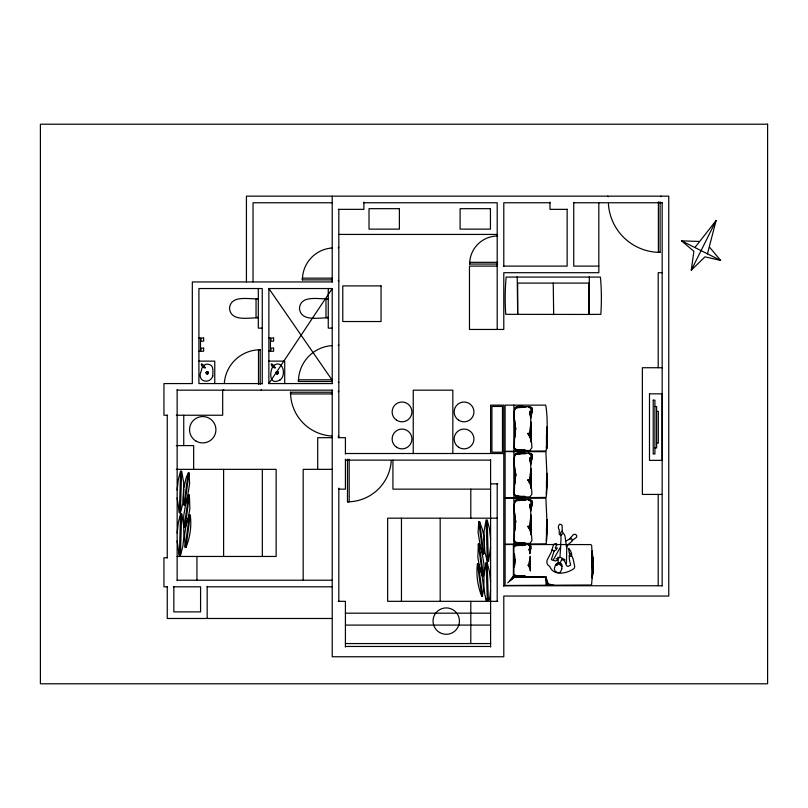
<?xml version="1.0" encoding="UTF-8"?>
<svg xmlns="http://www.w3.org/2000/svg" width="808" height="808" viewBox="0 0 808 808"><rect width="100%" height="100%" fill="white"/><g stroke="black" fill="none" stroke-linecap="round" stroke-linejoin="round"><path stroke-width="1.21" d="M546.895 441.32A50.46 50.46 0 0 0 546.521 446.854L546.501 448.127L546.471 436.37A70.548 70.548 0 0 1 546.511 434.866L547.107 426.806L547.157 428.553M514.575 428.876C515.787 418.756 508.798 401.586 525.796 407.181L516.211 407.767L514.565 409.272L515.413 407.192L517.736 406.788L528.806 406.656L532.088 408.161L532.432 410.343L530.725 418.211L529.523 411.353L530.694 414.07L532.25 410.01L530.755 416.696L531.018 439.39A32.987 32.987 0 0 0 531.614 442.966L531.906 447.723L529.795 450.521L521.342 450.521L516.423 449.692L525.2 450.006L516.322 450.359L514.777 449.147L514.575 447.925L515.746 449.288L521.736 450.349L516.272 450.177L514.312 448.329L514.585 435.835M514.575 521.796C515.746 511.575 508.838 494.597 525.796 500.101L516.211 500.687L514.565 502.192L515.413 500.112L517.736 499.708L528.806 499.576L532.088 501.081L532.432 503.263L530.725 511.131L529.523 504.273L530.694 506.98L532.25 502.93L530.755 509.616L531.018 532.31A32.987 32.987 0 0 0 531.614 535.886L531.906 540.643L529.795 543.441L521.342 543.441L516.423 542.602L525.2 542.925L516.322 543.279L514.777 542.067L514.575 540.835L515.746 542.208L521.736 543.269L516.272 543.087L514.312 541.249L514.585 527.745M547.147 429.038L547.228 436.855A25.715 25.715 0 0 1 547.087 440.047M546.501 540.623L546.471 529.29A70.548 70.548 0 0 1 546.511 527.786L547.107 519.726L547.228 529.775A25.715 25.715 0 0 1 547.087 532.967L546.905 534.229A50.46 50.46 0 0 0 546.521 539.774L546.501 541.047M589.345 276.659L588.911 314.443L600.829 314.332A234.593 234.593 0 0 0 600.425 277.083L506.151 277.083A234.593 234.593 0 0 0 505.737 314.332L588.86 314.443L588.891 283.093L517.675 283.093L517.675 314.332L517.221 276.659M592.678 572.428L591.719 546.016A1.172 1.172 0 0 0 591.517 545.289L591.426 545.178A1.464 1.464 0 0 0 591.173 544.905L590.961 544.754A3.737 3.737 0 0 0 590.517 544.582L505.111 544.511L505.111 585.487L591.294 585.002A1.293 1.293 0 0 0 591.577 584.598L592.951 568.034L592.304 551.076L592.85 561.944M183.305 498.536L183.709 482.78L181.628 471.034L180.426 512.706L179.386 512.706L180.588 471.034L178.346 479.498L177.144 489.981M179.386 555.581L180.588 513.908L181.628 513.908L183.709 525.826L183.871 536.472L182.911 545.915L180.426 555.581L179.144 555.177L177.144 540.946M180.426 555.581L181.628 513.908M592.668 572.882L592.587 575.548L592.284 551.127A181.194 181.194 0 0 0 591.779 561.823L592.294 578.225L592.708 556.864L592.658 573.377M592.941 569.004L592.668 573.589M546.652 444.824L546.764 441.855L546.814 448.814C546.764 434.381 548.198 419.13 545.713 405.141L505.111 405.141L505.111 451.298L546.067 450.975A1.99 1.99 0 0 0 546.238 450.611L546.602 446.016M560.671 546.814L559.934 557.136M558.288 562.994L558.015 558.177L559.995 557.338L562.297 558.177L560.207 562.903M514.575 438.047L515.383 430.27M514.575 530.967L515.383 523.19M547.016 486.921L547.067 486.507A25.715 25.715 0 0 0 547.218 483.315L547.127 473.286L546.511 481.326A70.548 70.548 0 0 0 546.471 482.831L546.501 494.587L546.511 493.314A50.46 50.46 0 0 1 546.895 487.769M183.305 499.344L183.709 504.465L184.749 505.343L188.991 472.933C185.436 475.993 185.375 482.982 183.871 487.739M185.951 502.465L183.709 515.746L183.871 524.947L184.264 527.27L185.143 527.422L189.385 495.102L188.426 495.102L187.143 498.385M189.385 514.949L190.264 515.181L185.951 547.511L185.143 547.269L189.385 514.949L188.587 516.544M183.871 505.101L188.183 472.933M184.264 527.27L188.587 495.102M709.828 247.531L720.605 260.398L704.98 256.833L691.284 270.175L693.88 251.288L681.518 240.855L698.809 241.441M514.918 561.378L514.353 566.822L514.353 557.813L514.615 561.55L515.201 559.712L514.353 553.541L514.373 566.691L515.201 559.712L515.039 560.661M515.565 429.25L514.575 419.948L514.605 437.855L515.797 427.897L514.949 430.523L514.585 425.17L514.575 430.068M515.565 522.17L514.575 512.868L514.605 530.775L515.797 520.817L514.949 523.443L514.585 518.09L514.575 522.988M530.482 549.682L530.593 545.935L528.452 545.097L529.967 545.976A3.252 3.252 0 0 1 530.129 546.44L529.503 548.541A1.626 1.626 0 0 0 529.351 548.955L529.301 549.42A3.889 3.889 0 0 0 529.472 550.612L529.745 551.056L530.22 550.076M707.465 253.833L716.07 220.614L694.88 247.541M207.878 372.751L207.232 373.498L206.434 372.751L207.727 372.195L207.878 372.751L207.232 372.104L206.434 372.751M277.831 372.751L277.184 373.498L276.386 372.751L277.679 372.195L277.831 372.751L277.184 372.104L276.386 372.751M530.523 549.167L530.836 548.066L529.836 553.813C529.604 548.43 528.038 549.127 529.927 550.319A9.837 9.837 0 0 1 530.371 548.632M530.422 549.45L529.907 550.834L530.381 546.511L528.452 545.097L530.492 545.37A1.697 1.697 0 0 1 530.967 546.168L530.735 547.794M565.681 563.136L563.893 560.207L562.055 559.843M691.284 270.175L716.07 220.614M561.075 535.28L562.499 533.856M530.816 436.108L530.25 436.896L528.169 433.724L530.129 437.532L531.23 442.148L531.038 422.049L529.452 433.31L527.947 433.411L530.189 437.3L530.856 436.896M530.816 482.568L530.25 483.356L528.169 480.184L530.129 483.992L531.23 488.608L531.038 468.509L529.452 479.77L527.947 479.871L530.189 483.76L530.856 483.356M530.816 529.028L530.25 529.816L528.169 526.644L530.129 530.452L531.23 535.068L531.038 514.969L529.452 526.22L527.947 526.331L530.189 530.22L530.856 529.816M530.058 566.772C525.685 563.105 530.624 567.297 530.351 571.004L530.21 556.318C530.391 560.641 526.725 566.166 530.088 567.327M571.569 555.561L570.347 556.46L569.579 556.015M207.585 373.74L206.838 373.74M183.871 489.103L182.911 502.859L180.426 512.706M187.385 497.738L189.627 483.578L188.991 472.933M187.143 498.536L186.749 499.576M185.951 502.223L186.345 501.182M268.872 383.568L332.219 288.537L268.872 288.537L268.872 383.568L332.573 383.568M277.528 373.74L276.78 373.74M484.436 548.167L484.032 553.298L482.992 554.177L478.75 521.766L479.548 521.705L483.871 553.935M490.597 589.779C490.284 592.274 489.426 604.485 488.749 598.445C488.456 604.162 485.234 594.304 486.517 601.041L484.83 594.739L483.871 585.305L484.032 574.66L486.113 562.732L487.153 562.732L488.355 600.445M566.59 547.612L568.155 544.592L572.064 541.188L572.377 539.633L571.004 538.411L565.479 541.188M513.393 576.064L509.575 581.033L514.544 577.215M513.393 576.639L510.767 579.841L513.969 577.215M278.073 372.852L277.427 373.639M279.719 380.124C287.113 375.7 282.669 358.106 273.094 365.974C269.428 372.104 268.983 385.961 279.972 380.023M186.991 498.94L187.385 497.981M188.426 517.181L189.87 508.626L189.385 495.102M185.951 525.422L186.345 524.382M185.951 525.584L184.507 535.664L185.143 547.269M507.737 582.881L513.585 577.023M572.185 540.572L576.69 537.067L576.71 535.553L575.528 534.361L573.498 534.522L569.206 539.269L571.004 538.411M186.183 501.425L186.587 500.617M562.206 531.028L560.54 532.694L560.803 534.27M555.965 558.914L557.702 558.308M569.489 553.015L570.923 554.308M555.864 564.59L556.742 564.206L556.803 565.499L557.288 564.317L559.035 564.014L561.974 566.448M557.793 559.752L555.349 561.075L553.349 560.106M479.154 565.378L478.508 563.772L477.467 564.014L481.79 596.344C485.042 590.921 482.548 581.295 482.033 574.66L481.396 573.215M207.878 372.195L206.585 371.852L205.939 372.751L207.232 373.993L208.232 373.346L208.232 372.195L206.585 371.7L206.333 373.346M278.073 372.599L277.528 371.7L276.134 372.195L276.134 373.346L277.184 373.993L278.174 373.346L278.174 372.195L277.184 371.599L276.134 372.195C275.164 374.185 279.194 374.346 278.073 372.104M480.588 547.208L479.316 543.935L478.346 543.935L482.588 576.255L483.477 576.094L483.871 573.781L484.032 564.58L481.79 551.288M562.52 558.985L563.6 558.823L565.075 559.974M557.257 563.509L558.5 563.439M519.312 545.491L516.867 545.552A13.554 13.554 0 0 0 515.817 545.622L514.342 546.713L514.706 545.582L515.898 545.047L522.392 545.521A12.877 12.877 0 0 0 524.675 545.299L525.24 545.178L522.665 545.198A10.686 10.686 0 0 1 522.008 545.158L521.655 545.117A14.544 14.544 0 0 0 521.19 545.087A7.817 7.817 0 0 0 518.352 545.4L519.1 545.541M554.025 551.056L552.005 549.935M608.303 196.748L607.717 196.152M660.601 196.748L661.186 196.152M332.219 202.757L253.035 202.757L253.035 281.941M363.893 202.757L497.193 202.757L497.193 329.452M549.985 202.757L503.788 202.757L503.788 266.105M573.741 202.757L662.166 202.757M338.31 209.353L363.893 209.353L363.893 202.151M567.489 209.353L549.985 209.353L549.985 202.151M338.815 234.431L497.193 234.431M338.815 247.288L338.229 247.874M660.106 201.798L660.106 252.399L658.389 252.399L658.389 201.798M497.688 262.327L469.61 262.327L469.61 264.044L497.688 264.044M497.193 266.105L469.478 266.105L469.478 329.452L503.788 329.452L503.788 272.7L598.819 272.7L598.819 202.757M503.435 266.105L567.145 266.105L567.145 209.353M598.819 266.105L573.741 266.105L573.741 202.404M662.166 272.7L658.207 272.7L658.207 367.731M331.947 278.164L302.374 278.164L302.374 279.881L331.947 279.881M338.815 280.962L338.229 280.376M332.563 281.941L192.324 281.941L192.324 383.568L163.943 383.568L163.943 415.241L167.549 415.241M258.308 298.728L258.055 298.728C249.127 299.546 230.745 294.435 229.502 308.333C230.846 322.251 249.308 317.362 258.308 317.938M328.26 298.728L327.998 298.728C319.079 299.546 300.697 294.435 299.445 308.333C300.788 322.251 319.261 317.362 328.26 317.938M258.308 299.172L256.045 299.344L256.045 317.241L258.308 317.504M328.26 299.172L325.988 299.344L325.988 317.241L328.26 317.504M262.267 328.129L258.308 328.129L258.308 288.537M332.219 328.129L328.26 328.129L328.26 288.537M198.919 338.037L200.495 338.037L200.495 351.228L198.919 351.228M268.872 338.037L270.438 338.037L270.438 351.228L268.872 351.228M338.815 344.955L338.229 345.541M198.919 361.125L214.756 361.125L214.756 383.568M268.872 361.125L284.709 361.125L284.709 383.568M662.166 367.731L642.37 367.731L642.37 494.425L662.166 494.425M207.585 371.852L207.878 373.74L206.434 373.639L206.585 372.104L207.585 371.953M277.528 371.852L278.174 372.195M277.528 371.953L276.386 372.347L276.538 373.74M207.979 372.104L207.979 373.498M206.434 373.245L206.979 373.639M331.926 379.79L298.415 379.79L298.415 381.507L331.926 381.507M338.815 382.588L338.229 381.992M262.267 383.568L198.919 383.568L198.919 288.537L262.267 288.537L262.267 383.891M177.144 390.163L332.543 390.163M338.815 391.143L338.229 391.729M331.896 393.94L290.496 393.94L290.496 392.223L331.896 392.223M654.924 406.515L656.621 406.515L656.621 447.915L654.924 447.915M656.621 411.383L658.328 411.383L658.328 443.057L656.621 443.057M176.316 415.241L222.675 415.241L222.675 390.163M338.815 436.694L338.229 436.108M332.219 437.673L317.706 437.673L317.706 469.347M338.219 437.673L345.42 437.673L345.42 454.086M176.316 445.592L193.647 445.592L193.647 469.347M345.42 453.51L503.788 453.51M345.42 460.116L490.597 460.116M176.316 469.347L276.134 469.347L276.134 556.46L177.144 556.46M332.219 469.347L303.182 469.347L303.182 580.215M490.597 483.871L497.789 483.871M338.815 489.143L345.42 489.143L345.42 459.136M490.597 489.143L392.93 489.143L392.93 460.116M177.144 497.981L179.386 512.706M186.991 499.344L186.345 500.778M186.183 501.819L185.709 502.859M347.48 459.176L347.48 501.839L349.187 501.839L349.187 459.176M185.709 503.101L184.749 505.343M188.587 516.787L186.183 524.543M497.193 518.18L387.648 518.18L387.648 601.324L497.789 601.324M188.183 518.221L186.345 523.988M186.183 525.19L185.143 527.422M177.144 532.947L178.346 522.544L180.588 513.908M483.871 536.573L482.437 529.533L479.548 521.705M480.356 546.814L480.75 547.774M490.597 546.814L488.598 561.136L487.315 561.54L486.113 519.867L484.032 531.614L484.436 547.37M480.588 547.37L481.79 551.056M481.548 550.652L482.033 551.692M482.033 551.935L482.992 554.177M167.549 557.773L163.943 557.773L163.943 586.81L167.549 586.81M479.154 565.62L481.548 573.377M479.548 567.054L481.396 572.822M481.548 574.013L482.588 576.255M546.087 577.215L513.393 577.215L513.393 544.511M177.144 580.215L332.219 580.215M490.597 581.78L489.396 571.377L487.153 562.732M503.788 585.76L662.166 585.76M173.417 586.81L200.576 586.81L200.576 611.888L173.841 611.888L173.841 586.81M207.171 586.81L332.219 586.81M338.219 601.324L345.42 601.324L345.42 647.016M345.42 613.181L490.597 613.181M332.219 618.484L167.246 618.484L167.246 586.81M345.42 625.089L490.597 625.089M345.42 643.562L490.597 643.562M345.42 646.461L490.597 646.461M553.672 314.756L553.248 283.093M681.518 240.855L720.605 260.398M557.924 557.207L558.964 557.773M560.419 563.762L561.095 564.277M554.45 585.487L548.198 583.841L546.087 577.437M479.316 566.014L477.871 557.449L478.346 543.935M268.872 288.537L332.361 380.467M490.597 538.815L489.396 528.331L487.153 519.867L488.355 561.54M483.871 537.926L484.83 551.692L487.315 561.54M480.356 546.572L478.114 532.411L478.75 521.766M479.154 543.935L483.477 576.094M478.346 563.772L482.588 596.102M486.113 562.732L487.315 600.445M514.575 476.528C516.07 466.458 508.293 447.834 525.796 453.642L516.211 454.227L514.565 455.732L515.413 453.652L517.736 453.248L528.806 453.116L532.088 454.621L532.432 456.803L530.725 464.671L529.523 457.813L530.694 460.52L532.25 456.469L530.755 463.156L531.018 485.85A32.987 32.987 0 0 0 531.614 489.426L531.906 494.183L529.795 496.981L521.342 496.981L516.423 496.142L525.2 496.466L516.322 496.819L514.777 495.607L514.575 494.375L515.746 495.748L521.736 496.809L516.272 496.637L514.312 494.789L514.585 482.285M662.166 202.465L662.166 585.962M658.207 494.425L658.207 585.699M546.087 585.487L546.087 576.71L513.888 576.71L513.888 544.511M513.888 405.141L513.888 451.298M513.888 451.601L513.888 497.758M513.888 498.051L513.888 544.218M503.788 586.335L503.788 405.141L490.597 405.141L490.597 453.51M497.193 483.871L497.193 601.324M490.597 459.58L490.597 647.016M481.79 596.344C478.094 587.204 475.902 575.952 477.467 564.014M470.801 489.143L470.801 518.18M470.801 601.324L470.801 643.562M452.834 453.51L452.834 390.163L413.241 390.163L413.241 453.51M440.178 518.18L440.178 601.324M401.455 518.18L401.455 601.324M338.815 209.353L338.815 437.673M338.815 488.103L338.815 601.324M332.219 196.152L332.219 281.941M332.219 288.537L332.219 383.568M332.219 390.163L332.219 656.763L503.788 656.763L503.788 596.052L668.761 596.052L668.761 196.152L246.43 196.152L246.43 281.941M262.327 469.347L262.327 556.46M261.287 389.577L261.287 390.163M260.216 384.507L260.216 349.763L258.499 349.763L258.499 384.507M223.654 389.577L223.654 390.163M223.604 469.347L223.604 556.46M207.171 586.386L207.171 618.484M196.94 556.46L196.94 580.215M190.264 515.181C191.86 527.21 189.617 538.441 185.951 547.511M183.739 415.241L183.739 445.592M177.144 389.658L177.144 580.498M167.246 415.241L167.246 557.773M660.106 252.369A51.803 51.803 0 0 1 608.404 203.818M469.64 264.044A28.048 28.048 0 0 1 497.688 235.997M302.404 279.881A32.007 32.007 0 0 1 332.401 247.935M298.445 381.507A35.966 35.966 0 0 1 332.149 345.612M391.274 460.681A43.885 43.885 0 0 1 347.48 501.808M331.654 436.017A43.885 43.885 0 0 1 290.526 392.223M224.321 383.497A35.966 35.966 0 0 1 260.216 349.783M514.322 574.68L516.231 576.175L525.24 575.993A10.342 10.342 0 0 0 523.776 575.73L522.382 575.66A105.05 105.05 0 0 1 519.15 575.639L516.867 575.619A13.554 13.554 0 0 1 515.817 575.548L514.322 574.68M547.087 524.513L546.238 543.531A1.99 1.99 0 0 1 546.067 543.895L505.111 544.218L505.111 498.051L545.875 498.152L547.087 524.513M547.087 478.053L546.238 497.071A1.99 1.99 0 0 1 546.067 497.435L505.111 497.758L505.111 451.601L545.875 451.692L547.087 478.053M649.491 393.839L649.491 460.358L662.166 460.358L662.166 393.839L649.491 393.839M653.217 400.172L653.217 454.015L654.924 454.015L654.924 400.172L653.217 400.172M514.585 471.63L514.575 484.507L515.797 474.357L514.575 466.408L514.605 484.315L515.797 474.357L514.949 476.983L514.585 471.63M532.391 409.292L531.715 412.07A31.421 31.421 0 0 0 531.24 413.514L530.533 415.453L530.149 414.635A6.989 6.989 0 0 1 530.078 412.918L530.139 412.474A3.676 3.676 0 0 1 530.29 411.868L530.846 410.474A2.515 2.515 0 0 0 530.927 409.888L530.886 409.232A4.777 4.777 0 0 0 530.644 408.323L528.381 406.848L530.189 406.848A2.363 2.363 0 0 1 530.876 407.081L531.109 407.202A3 3 0 0 1 531.916 407.959L532.391 409.292M532.391 455.742L531.715 458.53A31.421 31.421 0 0 0 531.24 459.974L530.533 461.913L530.149 461.095A6.989 6.989 0 0 1 530.078 459.378L530.139 458.934A3.676 3.676 0 0 1 530.29 458.328L530.846 456.934A2.515 2.515 0 0 0 530.927 456.348L530.886 455.692A4.777 4.777 0 0 0 530.644 454.783L528.381 453.308L530.189 453.308A2.363 2.363 0 0 1 530.876 453.53L531.109 453.662A3 3 0 0 1 531.916 454.419L532.391 455.742M532.391 502.202L531.715 504.99A31.421 31.421 0 0 0 531.24 506.434L530.533 508.363L530.149 507.555A6.989 6.989 0 0 1 530.078 505.838L530.139 505.394A3.676 3.676 0 0 1 530.29 504.788L530.846 503.394A2.515 2.515 0 0 0 530.927 502.808L530.886 502.152A4.777 4.777 0 0 0 530.644 501.243L528.381 499.768L530.189 499.768A2.363 2.363 0 0 1 530.876 499.99L531.109 500.122A3 3 0 0 1 531.916 500.879L532.391 502.202M566.721 548.4L566.489 561.964L566.287 563.449L565.519 563.489L566.903 566.055L568.165 566.398L570.62 565.075L569.408 559.702L569.175 555.651L569.802 555.399L568.569 549.157C567.62 545.955 572.842 553.591 571.519 555.359L573.104 558.813L574.72 566.469L574.246 568.378C567.438 573.488 553.803 576.639 549.783 566.529L547.662 564.772L546.844 562.701L547.026 560.358L551.359 551.995L553.662 544.269L556.278 543.552L556.924 544.632C552.106 552.712 560.479 544.148 555.803 550.218L554.339 550.4L551.379 559.52L552.379 560.197L553.318 559.813L560.54 546.976L561.055 537.754L560.833 535.522L559.207 534.149L559.277 529.967A4.495 4.495 0 0 1 559.57 524.22L561.055 524.422L562.176 525.705L562.206 531.513L564.913 535.573L566.721 548.4M530.189 433.32C530.705 438.512 525.2 429.159 529.836 435.886L530.816 429.482L530.189 433.32M530.189 479.78C530.705 484.972 525.2 475.619 529.836 482.346L530.816 475.942L530.189 479.78M530.189 526.24C530.705 531.422 525.2 522.079 529.836 528.806L530.816 522.402L530.189 526.24M529.614 564.822L529.139 566.004L528.048 564.883L529.371 566.62L530.058 562.136L529.614 564.822M561.782 568.832L560.469 572.094L559.136 572.589L557.429 572.529L554.884 570.973L554.318 568.58L555.48 565.024L556.55 563.6L559.257 562.429L560.035 563.327A2.293 2.293 0 0 1 561.944 565.63L561.782 568.832M212.807 376.033C209.747 384.982 196.011 381.639 201.354 370.71C201.657 366.59 204.959 362.61 209.868 364.681C214.009 366.064 212.716 372.003 212.807 376.033M205.293 367.771C201.525 368.902 198.647 358.399 205.293 367.771M275.235 367.771C271.468 368.902 268.599 358.399 275.235 367.771M521.786 575.75L518.1 575.619L521.786 575.75M516.464 407.636L521.736 406.838L516.464 407.636M516.464 454.096L521.736 453.298L516.464 454.096M516.464 500.556L521.736 499.758L516.464 500.556M515.676 545.572L519.362 545.016L515.676 545.572M767.6 124.21L40.4 124.21L40.4 683.79L767.6 683.79L767.6 124.21M399.384 208.676L369.024 208.676L369.024 229.129L399.384 229.129L399.384 208.676M490.446 208.676L460.095 208.676L460.095 229.129L490.446 229.129L490.446 208.676M381.053 285.901L342.774 285.901L342.774 321.534L381.053 321.534L381.053 285.901M203.636 338.037L200.929 338.037L200.929 341.178L203.636 341.178L203.636 338.037M273.589 338.037L270.882 338.037L270.882 341.178L273.589 341.178L273.589 338.037M203.636 348.167L200.929 348.167L200.929 351.228L203.636 351.228L203.636 348.167M273.589 348.167L270.882 348.167L270.882 351.228L273.589 351.228L273.589 348.167M502.475 406.454L491.91 406.454L491.91 452.197L502.475 452.197L502.475 406.454M551.228 585.487L546.693 584.719L546.087 578.286L547.137 583.76L551.228 585.487M517.736 575.973C511.868 575.175 522.554 576.356 517.736 575.973M396.526 447.208A9.898 9.898 0 0 0 411.898 439.623A9.898 9.898 0 0 0 397.647 430.098A9.898 9.898 0 0 0 396.526 447.208M396.526 420.15A9.898 9.898 0 0 0 411.898 412.565A9.898 9.898 0 0 0 397.647 403.041A9.898 9.898 0 0 0 396.526 420.15M458.55 447.208A9.898 9.898 0 0 0 473.922 439.623A9.898 9.898 0 0 0 459.671 430.098A9.898 9.898 0 0 0 458.55 447.208M458.55 420.15A9.898 9.898 0 0 0 473.922 412.565A9.898 9.898 0 0 0 459.671 403.041A9.898 9.898 0 0 0 458.55 420.15M439.633 632.533A13.201 13.201 0 0 0 459.429 621.1A13.201 13.201 0 0 0 439.633 609.676A13.201 13.201 0 0 0 439.633 632.533M196.132 441.168A13.201 13.201 0 0 0 215.928 429.735A13.201 13.201 0 0 0 196.132 418.302A13.201 13.201 0 0 0 196.132 441.168"/></g></svg>
